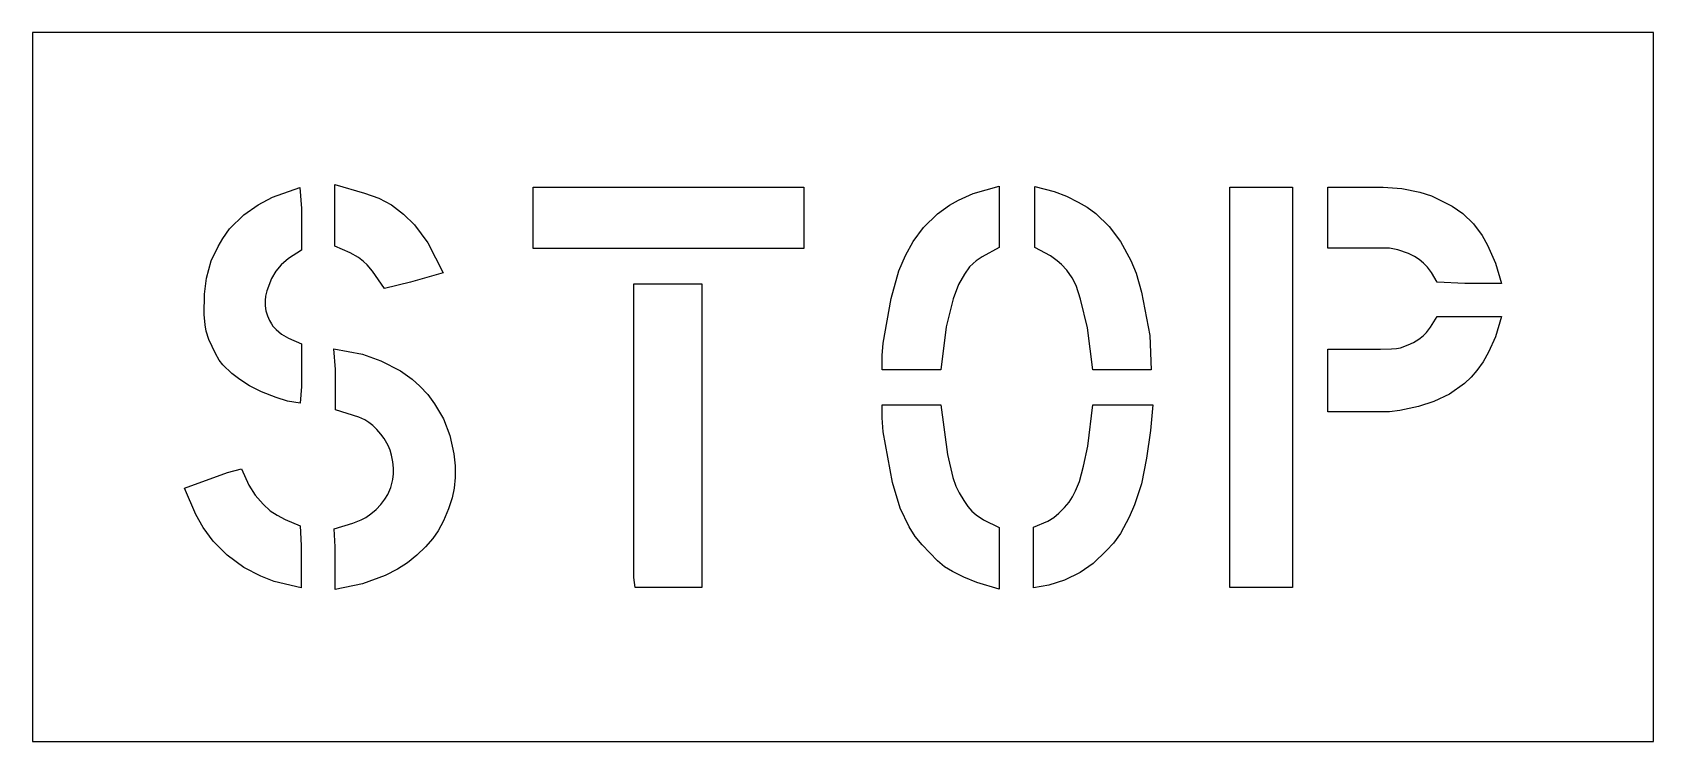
# Model space of a CAD drawing. Header units: inches. Extents: x 0 to 32, y 0 to 14.
import ezdxf

# ---------------------------------------------------------------- set-up
doc = ezdxf.new("R2010")
doc.units = ezdxf.units.IN
doc.header["$MEASUREMENT"] = 0
doc.layers.add('CUT', color=1, linetype='Continuous')

msp = doc.modelspace()

# ---------------------------------------------------------------- linework, layer by layer
at = {"layer": 'CUT'}
for points in [[(0, 0), (32, 0), (32, 14), (0, 14)], [(4.637, 8.407), (4.677, 8.314), (4.716, 8.245), (4.748, 8.2), (4.808, 8.132), (4.916, 8.043), (5.055, 7.962), (5.309, 7.854), (5.309, 7.011), (5.282, 6.679), (5.032, 6.722), (4.808, 6.792), (4.525, 6.904), (4.287, 7.023), (4.093, 7.148), (3.937, 7.267), (3.76, 7.437), (3.685, 7.533), (3.615, 7.659), (3.48, 7.941), (3.429, 8.102), (3.407, 8.224), (3.392, 8.428), (3.398, 8.832), (3.434, 9.148), (3.531, 9.492), (3.666, 9.775), (3.756, 9.932), (3.892, 10.121), (4.175, 10.401), (4.456, 10.595), (4.741, 10.746), (5.28, 10.94), (5.309, 10.522), (5.309, 9.703), (5.052, 9.535), (4.913, 9.415), (4.806, 9.288), (4.72, 9.142), (4.624, 8.897), (4.603, 8.794), (4.596, 8.708), (4.596, 8.602), (4.61, 8.502)], [(5.968, 11), (6.556, 10.828), (6.836, 10.727), (7.087, 10.595), (7.325, 10.415), (7.542, 10.204), (7.804, 9.848), (8.107, 9.256), (7.462, 9.069), (6.951, 8.945), (6.714, 9.287), (6.605, 9.412), (6.535, 9.479), (6.435, 9.557), (6.269, 9.651), (5.968, 9.778)], [(15.228, 10.944), (15.228, 9.737), (9.881, 9.737), (9.881, 10.944)], [(17.386, 9.873), (17.586, 10.146), (17.867, 10.419), (18.101, 10.588), (18.277, 10.689), (18.571, 10.822), (19.081, 10.967), (19.081, 9.753), (18.746, 9.569), (18.629, 9.49), (18.567, 9.44), (18.499, 9.372), (18.396, 9.227), (18.28, 9.026), (18.176, 8.742), (18.039, 8.189), (17.931, 7.338), (16.775, 7.338), (16.775, 7.619), (16.794, 7.867), (16.949, 8.748), (17.102, 9.294), (17.232, 9.596)], [(20.603, 9.001), (20.525, 9.152), (20.416, 9.304), (20.31, 9.419), (20.23, 9.49), (20.099, 9.589), (19.785, 9.757), (19.785, 10.961), (20.166, 10.857), (20.41, 10.765), (20.643, 10.652), (20.818, 10.553), (20.99, 10.426), (21.252, 10.171), (21.477, 9.873), (21.683, 9.497), (21.785, 9.248), (21.889, 8.872), (22.057, 8.016), (22.083, 7.338), (20.932, 7.338), (20.824, 8.165), (20.687, 8.735)], [(24.872, 10.944), (24.872, 3.04), (23.634, 3.04), (23.634, 10.944)], [(27.376, 9.515), (27.282, 9.578), (27.164, 9.634), (26.951, 9.709), (26.785, 9.738), (25.569, 9.738), (25.569, 10.946), (26.663, 10.946), (27.03, 10.921), (27.384, 10.847), (27.614, 10.772), (28.026, 10.573), (28.235, 10.426), (28.445, 10.221), (28.616, 9.994), (28.725, 9.8), (28.878, 9.443), (28.999, 9.044), (28.277, 9.044), (27.729, 9.068), (27.616, 9.262), (27.539, 9.366), (27.461, 9.444)], [(13.213, 3.04), (11.896, 3.04), (11.87, 3.238), (11.87, 9.037), (13.213, 9.037)], [(26.923, 7.758), (27.002, 7.774), (27.158, 7.831), (27.263, 7.881), (27.369, 7.944), (27.455, 8.008), (27.52, 8.074), (27.597, 8.178), (27.731, 8.392), (29, 8.392), (28.878, 7.991), (28.742, 7.687), (28.634, 7.499), (28.508, 7.325), (28.401, 7.196), (28.269, 7.068), (27.975, 6.861), (27.665, 6.711), (27.359, 6.612), (26.989, 6.535), (26.785, 6.51), (25.571, 6.51), (25.571, 7.745), (26.612, 7.745), (26.825, 7.751)], [(8.009, 4.162), (7.902, 4.006), (7.762, 3.845), (7.59, 3.678), (7.405, 3.529), (7.208, 3.401), (6.961, 3.28), (6.518, 3.112), (5.978, 3), (5.978, 3.846), (5.953, 4.202), (6.322, 4.313), (6.491, 4.375), (6.583, 4.426), (6.681, 4.496), (6.787, 4.584), (6.879, 4.68), (6.956, 4.783), (7.014, 4.879), (7.072, 5.013), (7.112, 5.171), (7.126, 5.283), (7.126, 5.4), (7.112, 5.525), (7.085, 5.655), (7.059, 5.752), (7.019, 5.848), (6.942, 5.982), (6.877, 6.071), (6.799, 6.162), (6.721, 6.238), (6.642, 6.3), (6.563, 6.35), (6.445, 6.407), (5.98, 6.547), (5.98, 7.346), (5.95, 7.753), (6.518, 7.645), (6.879, 7.519), (7.266, 7.319), (7.496, 7.155), (7.649, 7.018), (7.804, 6.853), (7.939, 6.67), (8.113, 6.369), (8.241, 6.043), (8.32, 5.68), (8.346, 5.444), (8.346, 5.214), (8.326, 5.003), (8.287, 4.811), (8.216, 4.596), (8.113, 4.358)], [(17.867, 3.565), (17.564, 3.881), (17.424, 4.05), (17.307, 4.239), (17.13, 4.611), (16.975, 5.112), (16.794, 6.117), (16.775, 6.39), (16.775, 6.646), (17.931, 6.646), (18.065, 5.67), (18.169, 5.211), (18.228, 5.041), (18.293, 4.908), (18.383, 4.757), (18.466, 4.638), (18.541, 4.551), (18.627, 4.475), (18.771, 4.375), (19.082, 4.227), (19.082, 3.008), (18.641, 3.142), (18.384, 3.243), (18.163, 3.357), (18.006, 3.451)], [(20.163, 4.426), (20.26, 4.507), (20.372, 4.618), (20.463, 4.726), (20.531, 4.832), (20.591, 4.947), (20.669, 5.137), (20.745, 5.435), (20.833, 5.835), (20.932, 6.646), (22.117, 6.646), (22.07, 6.142), (21.993, 5.596), (21.889, 5.087), (21.754, 4.674), (21.651, 4.43), (21.477, 4.111), (21.338, 3.919), (21.204, 3.769), (20.939, 3.513), (20.684, 3.339), (20.369, 3.187), (20.063, 3.087), (19.757, 3.036), (19.757, 4.23), (20.042, 4.35)], [(4.511, 3.263), (4.175, 3.438), (3.843, 3.682), (3.567, 3.954), (3.369, 4.224), (3.227, 4.486), (3, 5.001), (3.852, 5.312), (4.124, 5.383), (4.272, 5.062), (4.399, 4.866), (4.553, 4.689), (4.696, 4.556), (4.828, 4.468), (4.991, 4.383), (5.283, 4.26), (5.307, 3.871), (5.307, 3.032), (4.77, 3.162)]]:
    msp.add_lwpolyline(points, close=True, dxfattribs=at)

doc.saveas('drawing.dxf')
